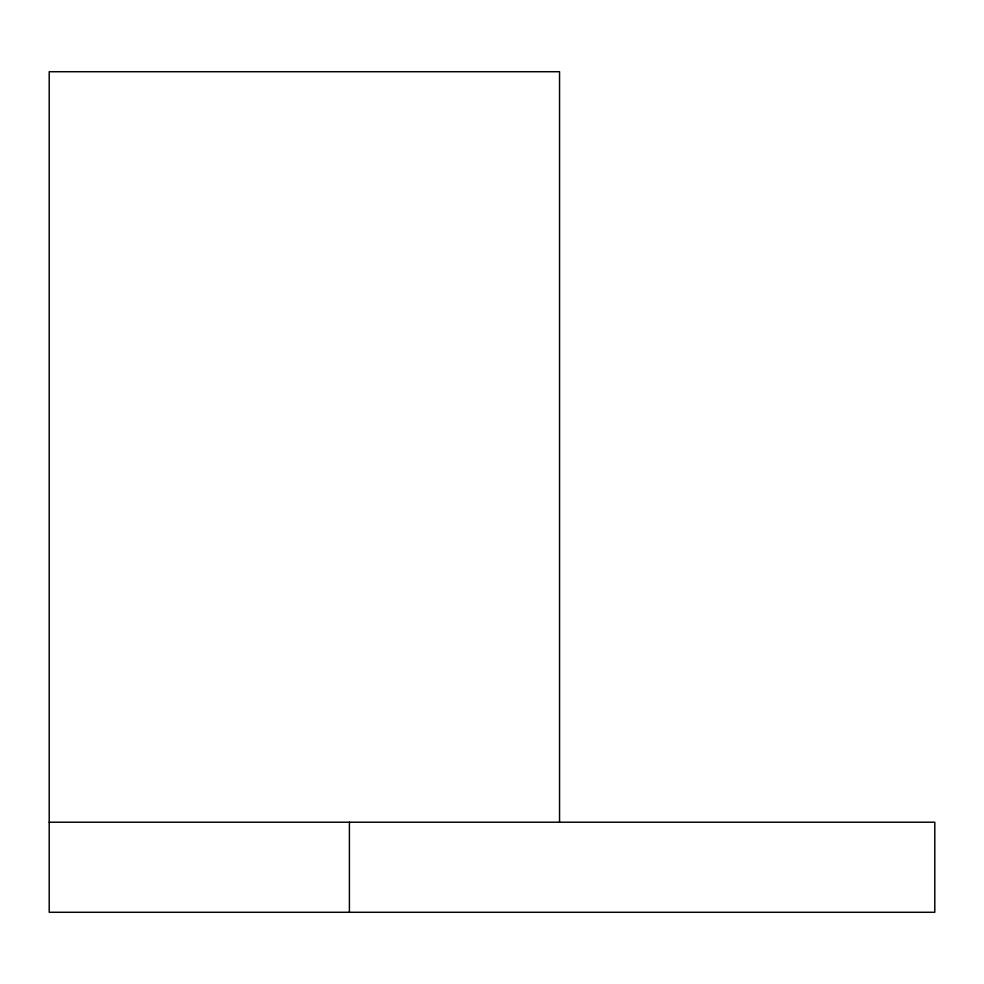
<?xml version="1.0" encoding="UTF-8"?>
<svg xmlns="http://www.w3.org/2000/svg" width="984" height="984" viewBox="0 0 984 984"><rect width="100%" height="100%" fill="white"/><g stroke="black" fill="none" stroke-linecap="round" stroke-linejoin="round"><path stroke-width="1.48" d="M49.2 822.218L934.8 822.218L934.8 912.279L49.2 912.279L49.2 71.721L559.552 71.721L559.552 822.218M349.406 822.218L349.406 912.279"/></g></svg>
